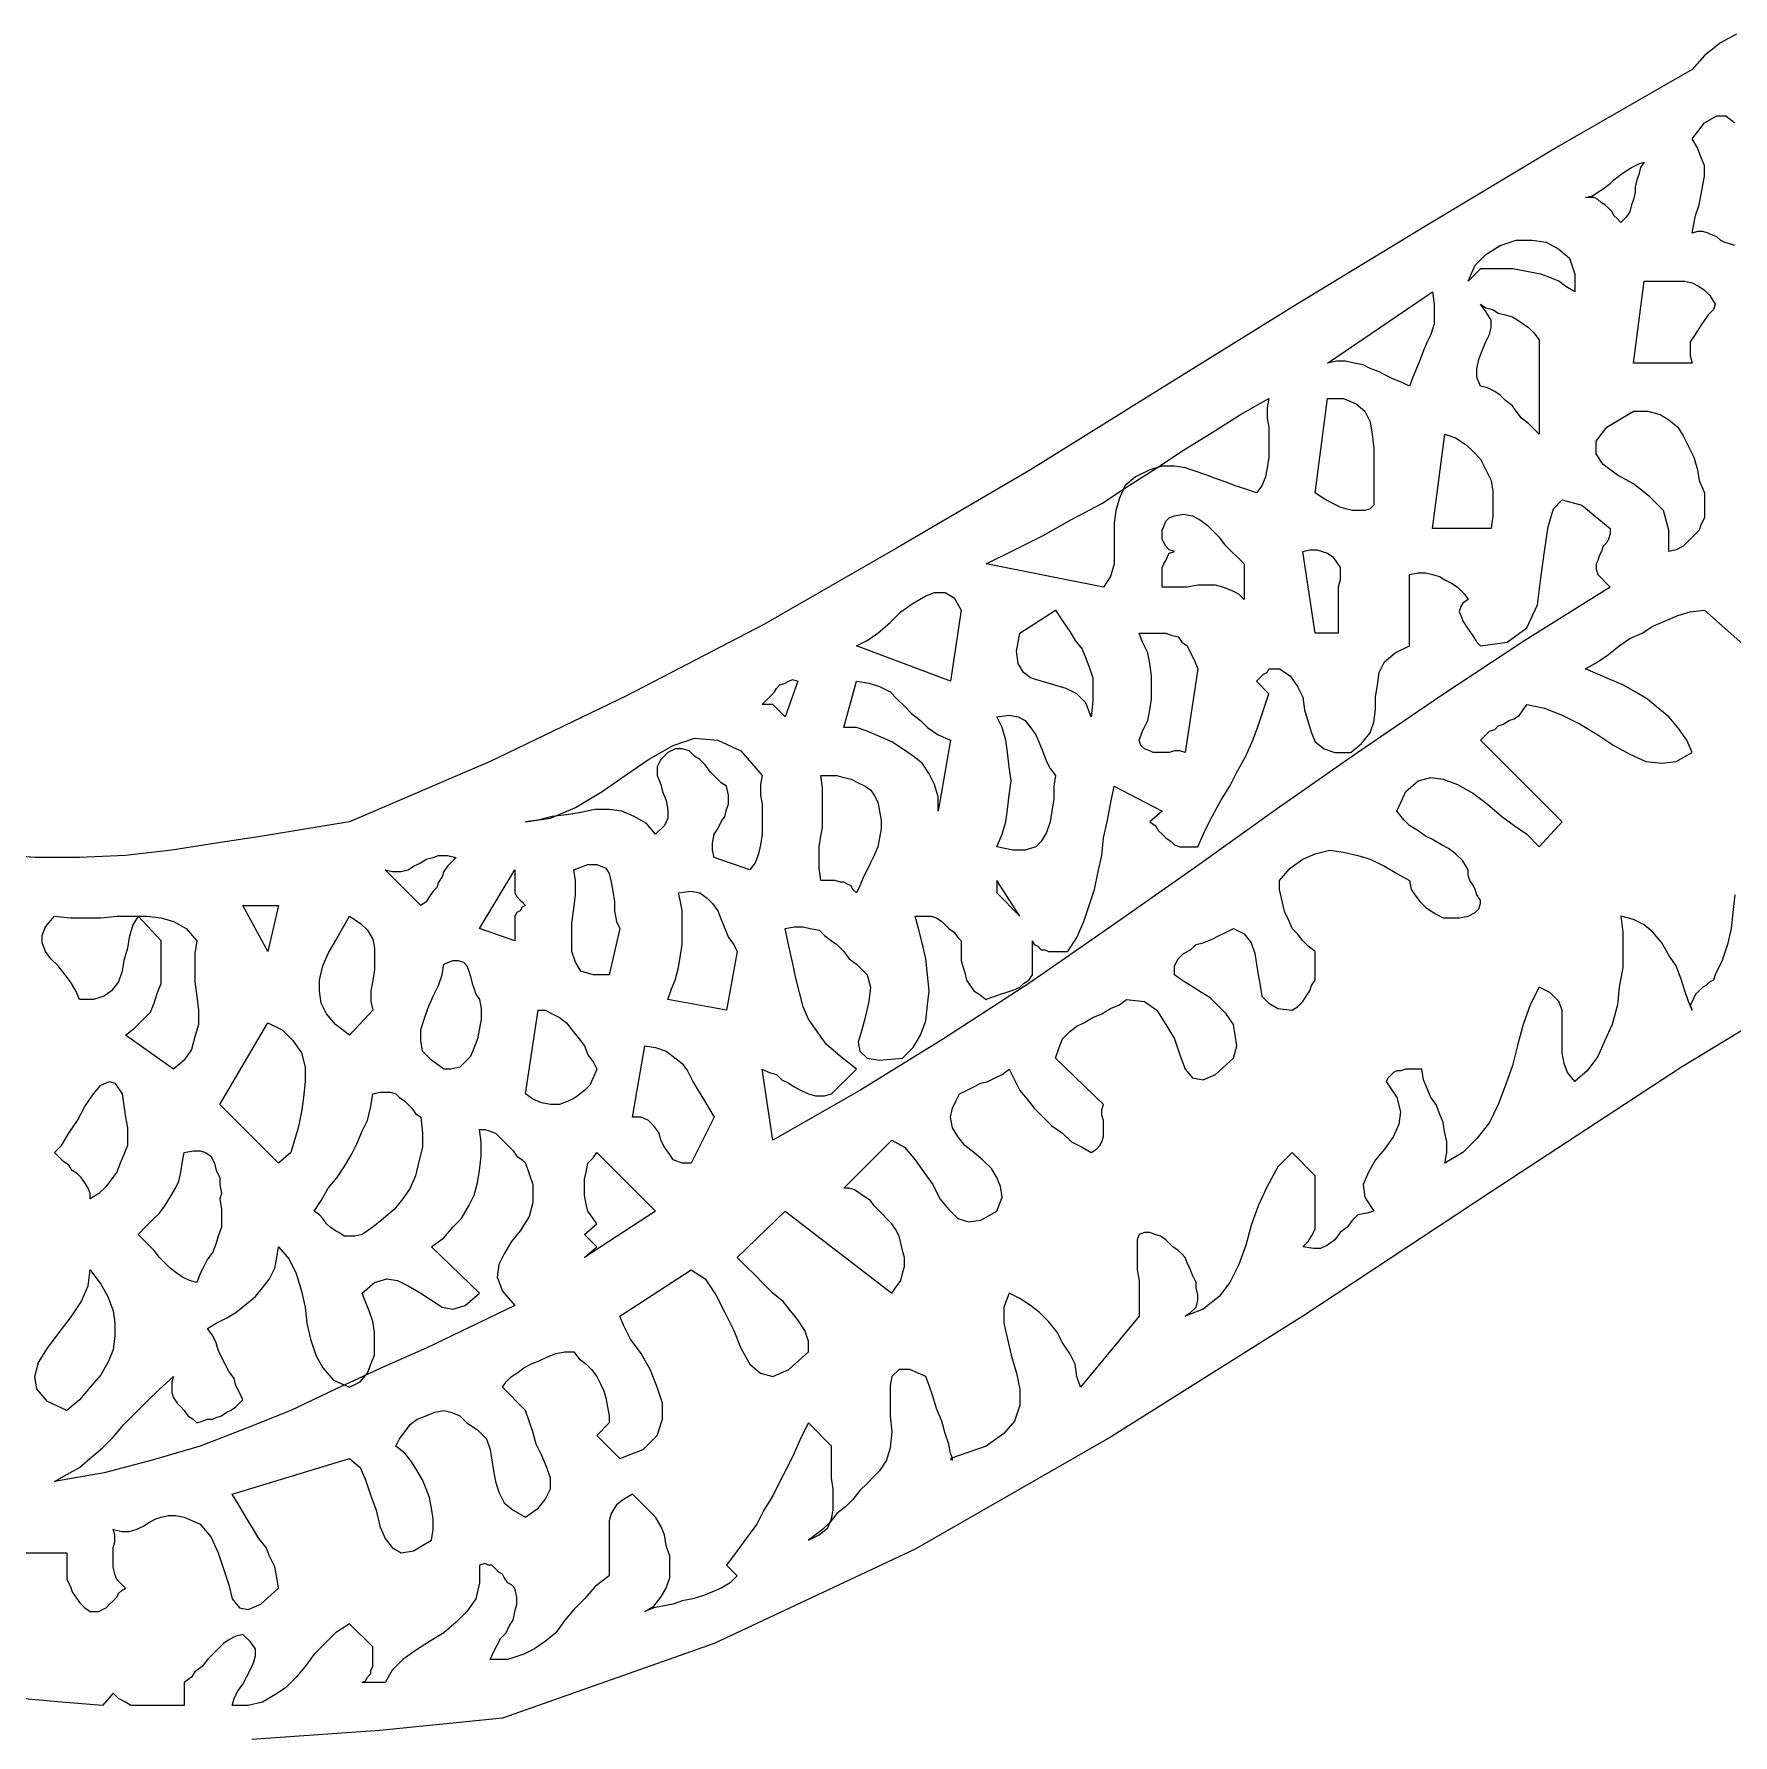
# Model space of a CAD drawing. Extents: x 0.04 to 7.22, y 0.03 to 7.73.
# Drawn here: x 2.306 to 3.261, y 1.764 to 2.721 of the extents above; entities that cross this region are included whole.
import ezdxf

# ---------------------------------------------------------------- set-up
doc = ezdxf.new("R2010")
doc.units = 0
doc.layers.add('1', color=7, linetype='Continuous')

msp = doc.modelspace()

# ---------------------------------------------------------------- linework, layer by layer
msp.add_lwpolyline([(3.937, 1.742), (3.951, 1.771), (3.963, 1.801), (3.973, 1.831), (3.982, 1.862), (3.989, 1.894), (3.995, 1.927), (4, 1.959), (4.003, 1.992), (4.006, 2.026), (3.688, 2.35), (3.567, 2.314), (3.452, 2.266), (3.341, 2.206), (3.232, 2.14), (3.125, 2.07), (3.019, 2), (2.911, 1.932), (2.801, 1.869), (2.688, 1.816), (2.569, 1.774), (2.5, 1.767), (2.428, 1.762)])
at = {"layer": '1'}
for points in [[(3.263, 2.721), (3.254, 2.716), (3.245, 2.709), (3.238, 2.701), (3.163, 2.658), (3.088, 2.613), (3.014, 2.568), (2.94, 2.522), (2.866, 2.476), (2.791, 2.432), (2.716, 2.389), (2.639, 2.349), (2.562, 2.312), (2.483, 2.278), (2.459, 2.274), (2.434, 2.27), (2.408, 2.266), (2.383, 2.262), (2.357, 2.259), (2.331, 2.258), (2.306, 2.258), (2.281, 2.26)], [(3.262, 2.602), (3.259, 2.603), (3.256, 2.604), (3.254, 2.605), (3.252, 2.607), (3.249, 2.608), (3.247, 2.609), (3.244, 2.61), (3.241, 2.61), (3.238, 2.609), (3.239, 2.614), (3.24, 2.619), (3.242, 2.625), (3.243, 2.63), (3.244, 2.636), (3.245, 2.641), (3.245, 2.647), (3.243, 2.652), (3.241, 2.657), (3.238, 2.662), (3.245, 2.671), (3.252, 2.675), (3.257, 2.675), (3.262, 2.671)], [(3.211, 2.649), (3.209, 2.646), (3.208, 2.642), (3.207, 2.639), (3.206, 2.635), (3.206, 2.632), (3.205, 2.628), (3.204, 2.625), (3.203, 2.621), (3.201, 2.618), (3.198, 2.615), (3.196, 2.617), (3.194, 2.619), (3.193, 2.621), (3.191, 2.623), (3.189, 2.625), (3.187, 2.626), (3.185, 2.628), (3.183, 2.629), (3.181, 2.629), (3.178, 2.629), (3.182, 2.63), (3.185, 2.632), (3.188, 2.634), (3.192, 2.637), (3.194, 2.639), (3.198, 2.642), (3.201, 2.644), (3.204, 2.646), (3.208, 2.648), (3.211, 2.649)], [(3.172, 2.576), (3.167, 2.579), (3.163, 2.582), (3.158, 2.584), (3.153, 2.586), (3.147, 2.587), (3.142, 2.588), (3.137, 2.589), (3.131, 2.589), (3.125, 2.589), (3.119, 2.589), (3.112, 2.582), (3.116, 2.591), (3.122, 2.597), (3.13, 2.602), (3.139, 2.605), (3.148, 2.605), (3.156, 2.604), (3.163, 2.6), (3.169, 2.595), (3.172, 2.586), (3.172, 2.576)], [(3.079, 2.523), (3.075, 2.525), (3.07, 2.527), (3.066, 2.529), (3.062, 2.531), (3.057, 2.533), (3.053, 2.535), (3.048, 2.536), (3.043, 2.537), (3.038, 2.537), (3.033, 2.536), (3.092, 2.576), (3.093, 2.569), (3.093, 2.563), (3.093, 2.558), (3.091, 2.552), (3.089, 2.548), (3.087, 2.543), (3.085, 2.538), (3.083, 2.533), (3.081, 2.528), (3.079, 2.523)], [(3.251, 2.569), (3.25, 2.566), (3.247, 2.563), (3.245, 2.56), (3.243, 2.557), (3.241, 2.554), (3.239, 2.551), (3.237, 2.548), (3.237, 2.544), (3.237, 2.54), (3.238, 2.536), (3.205, 2.536), (3.211, 2.582), (3.216, 2.582), (3.221, 2.582), (3.225, 2.582), (3.23, 2.582), (3.234, 2.582), (3.238, 2.581), (3.242, 2.579), (3.245, 2.577), (3.248, 2.574), (3.251, 2.569)], [(3.152, 2.549), (3.152, 2.496), (3.149, 2.499), (3.146, 2.502), (3.142, 2.505), (3.139, 2.509), (3.137, 2.512), (3.133, 2.515), (3.13, 2.518), (3.127, 2.52), (3.123, 2.522), (3.119, 2.523), (3.117, 2.528), (3.117, 2.533), (3.118, 2.538), (3.12, 2.543), (3.122, 2.548), (3.124, 2.552), (3.125, 2.556), (3.125, 2.56), (3.122, 2.565), (3.119, 2.569), (3.122, 2.567), (3.126, 2.566), (3.129, 2.564), (3.133, 2.563), (3.137, 2.562), (3.14, 2.56), (3.143, 2.558), (3.146, 2.556), (3.149, 2.553), (3.152, 2.549)], [(2.993, 2.463), (2.987, 2.465), (2.981, 2.467), (2.976, 2.469), (2.97, 2.471), (2.965, 2.473), (2.959, 2.475), (2.953, 2.477), (2.947, 2.478), (2.94, 2.478), (2.933, 2.476), (2.925, 2.472), (2.919, 2.467), (2.916, 2.46), (2.914, 2.453), (2.913, 2.446), (2.913, 2.438), (2.913, 2.43), (2.913, 2.423), (2.911, 2.416), (2.907, 2.41), (2.841, 2.423), (2.857, 2.431), (2.873, 2.439), (2.889, 2.448), (2.906, 2.457), (2.921, 2.467), (2.937, 2.477), (2.952, 2.487), (2.968, 2.497), (2.984, 2.507), (3, 2.516), (2.999, 2.511), (2.999, 2.505), (3, 2.5), (3, 2.494), (3, 2.488), (3, 2.483), (2.999, 2.477), (2.998, 2.472), (2.996, 2.467), (2.993, 2.463)], [(3.059, 2.456), (3.057, 2.454), (3.054, 2.453), (3.05, 2.453), (3.047, 2.453), (3.043, 2.454), (3.04, 2.455), (3.036, 2.457), (3.032, 2.459), (3.029, 2.461), (3.026, 2.463), (3.033, 2.516), (3.042, 2.516), (3.049, 2.513), (3.054, 2.509), (3.057, 2.503), (3.058, 2.496), (3.059, 2.488), (3.059, 2.48), (3.059, 2.471), (3.059, 2.463), (3.059, 2.456)], [(3.245, 2.463), (3.245, 2.458), (3.245, 2.454), (3.245, 2.449), (3.243, 2.445), (3.242, 2.442), (3.239, 2.439), (3.236, 2.436), (3.233, 2.433), (3.229, 2.431), (3.225, 2.43), (3.225, 2.442), (3.222, 2.453), (3.214, 2.461), (3.205, 2.468), (3.196, 2.473), (3.188, 2.479), (3.184, 2.485), (3.184, 2.492), (3.19, 2.5), (3.205, 2.509), (3.213, 2.509), (3.22, 2.507), (3.225, 2.504), (3.23, 2.5), (3.233, 2.495), (3.236, 2.489), (3.239, 2.483), (3.241, 2.476), (3.242, 2.47), (3.245, 2.463)], [(3.125, 2.443), (3.092, 2.443), (3.099, 2.496), (3.105, 2.494), (3.111, 2.49), (3.115, 2.486), (3.119, 2.482), (3.122, 2.476), (3.125, 2.47), (3.126, 2.464), (3.126, 2.457), (3.126, 2.45), (3.125, 2.443)], [(3.192, 2.443), (3.192, 2.44), (3.191, 2.437), (3.19, 2.435), (3.188, 2.433), (3.187, 2.43), (3.186, 2.428), (3.185, 2.425), (3.184, 2.423), (3.184, 2.42), (3.185, 2.417), (3.192, 2.41), (3.144, 2.38), (3.097, 2.349), (3.05, 2.317), (3.004, 2.285), (2.958, 2.252), (2.911, 2.219), (2.865, 2.187), (2.817, 2.156), (2.77, 2.127), (2.721, 2.099), (2.715, 2.139), (2.719, 2.137), (2.723, 2.136), (2.726, 2.133), (2.73, 2.131), (2.733, 2.129), (2.737, 2.127), (2.741, 2.125), (2.745, 2.124), (2.75, 2.124), (2.754, 2.125), (2.768, 2.139), (2.759, 2.146), (2.751, 2.153), (2.746, 2.16), (2.741, 2.167), (2.738, 2.174), (2.736, 2.182), (2.734, 2.19), (2.732, 2.199), (2.73, 2.208), (2.728, 2.218), (2.733, 2.219), (2.738, 2.219), (2.742, 2.218), (2.747, 2.217), (2.75, 2.214), (2.754, 2.211), (2.757, 2.209), (2.761, 2.205), (2.764, 2.201), (2.768, 2.198), (2.774, 2.192), (2.776, 2.185), (2.775, 2.177), (2.773, 2.168), (2.771, 2.161), (2.769, 2.154), (2.77, 2.149), (2.774, 2.145), (2.781, 2.144), (2.794, 2.145), (2.8, 2.151), (2.804, 2.158), (2.807, 2.166), (2.808, 2.175), (2.809, 2.183), (2.808, 2.192), (2.807, 2.201), (2.805, 2.21), (2.803, 2.218), (2.801, 2.225), (2.805, 2.225), (2.807, 2.225), (2.81, 2.225), (2.813, 2.224), (2.816, 2.222), (2.818, 2.22), (2.82, 2.218), (2.823, 2.216), (2.825, 2.213), (2.827, 2.211), (2.827, 2.207), (2.827, 2.204), (2.827, 2.2), (2.828, 2.196), (2.829, 2.193), (2.83, 2.189), (2.832, 2.186), (2.834, 2.183), (2.837, 2.181), (2.841, 2.178), (2.843, 2.179), (2.846, 2.18), (2.849, 2.181), (2.852, 2.182), (2.855, 2.183), (2.858, 2.184), (2.86, 2.185), (2.862, 2.187), (2.865, 2.189), (2.867, 2.192), (2.867, 2.211), (2.868, 2.209), (2.87, 2.208), (2.872, 2.206), (2.874, 2.206), (2.876, 2.205), (2.879, 2.205), (2.881, 2.205), (2.884, 2.205), (2.887, 2.205), (2.892, 2.213), (2.896, 2.222), (2.899, 2.231), (2.902, 2.24), (2.904, 2.25), (2.906, 2.259), (2.907, 2.269), (2.909, 2.278), (2.911, 2.288), (2.913, 2.298), (2.94, 2.284), (2.933, 2.278), (2.936, 2.276), (2.938, 2.273), (2.94, 2.271), (2.942, 2.269), (2.945, 2.267), (2.947, 2.265), (2.95, 2.264), (2.953, 2.264), (2.956, 2.264), (2.96, 2.264), (2.964, 2.273), (2.968, 2.281), (2.973, 2.29), (2.978, 2.298), (2.982, 2.306), (2.987, 2.315), (2.991, 2.324), (2.994, 2.332), (2.997, 2.341), (3, 2.35), (2.993, 2.357), (2.994, 2.358), (2.996, 2.36), (2.997, 2.361), (2.999, 2.362), (3, 2.364), (3.002, 2.364), (3.004, 2.364), (3.006, 2.364), (3.012, 2.36), (3.016, 2.354), (3.019, 2.348), (3.02, 2.341), (3.022, 2.334), (3.024, 2.328), (3.026, 2.323), (3.031, 2.319), (3.037, 2.317), (3.046, 2.317), (3.052, 2.322), (3.057, 2.328), (3.059, 2.334), (3.06, 2.341), (3.06, 2.348), (3.061, 2.355), (3.062, 2.362), (3.065, 2.368), (3.071, 2.373), (3.079, 2.377), (3.079, 2.417), (3.084, 2.418), (3.088, 2.418), (3.092, 2.417), (3.096, 2.416), (3.099, 2.414), (3.103, 2.412), (3.106, 2.41), (3.108, 2.408), (3.11, 2.406), (3.112, 2.403), (3.109, 2.401), (3.108, 2.399), (3.107, 2.396), (3.108, 2.394), (3.109, 2.391), (3.111, 2.388), (3.113, 2.385), (3.115, 2.382), (3.117, 2.379), (3.119, 2.377), (3.134, 2.379), (3.145, 2.387), (3.151, 2.4), (3.153, 2.415), (3.155, 2.43), (3.157, 2.444), (3.16, 2.454), (3.165, 2.459), (3.176, 2.456), (3.192, 2.443)], [(2.986, 2.423), (2.986, 2.403), (2.983, 2.406), (2.979, 2.408), (2.974, 2.41), (2.97, 2.411), (2.965, 2.411), (2.96, 2.411), (2.954, 2.41), (2.949, 2.41), (2.944, 2.41), (2.94, 2.41), (2.94, 2.413), (2.94, 2.416), (2.94, 2.418), (2.94, 2.421), (2.941, 2.423), (2.942, 2.425), (2.943, 2.427), (2.944, 2.429), (2.947, 2.43), (2.944, 2.431), (2.942, 2.433), (2.941, 2.435), (2.94, 2.437), (2.94, 2.44), (2.94, 2.442), (2.941, 2.444), (2.942, 2.447), (2.944, 2.449), (2.947, 2.45), (2.952, 2.451), (2.957, 2.45), (2.961, 2.448), (2.965, 2.445), (2.968, 2.442), (2.972, 2.438), (2.975, 2.434), (2.979, 2.43), (2.983, 2.426), (2.986, 2.423)], [(3.039, 2.41), (3.039, 2.384), (3.026, 2.384), (3.019, 2.43), (3.023, 2.431), (3.027, 2.431), (3.03, 2.43), (3.033, 2.429), (3.036, 2.427), (3.038, 2.424), (3.04, 2.421), (3.04, 2.418), (3.04, 2.414), (3.039, 2.41)], [(2.827, 2.397), (2.821, 2.357), (2.768, 2.377), (2.774, 2.38), (2.78, 2.384), (2.787, 2.39), (2.793, 2.396), (2.8, 2.401), (2.807, 2.405), (2.812, 2.407), (2.818, 2.407), (2.823, 2.404), (2.827, 2.397)], [(2.284, 1.867), (2.324, 1.867), (2.324, 1.863), (2.324, 1.859), (2.324, 1.855), (2.324, 1.852), (2.326, 1.848), (2.327, 1.845), (2.329, 1.842), (2.331, 1.839), (2.334, 1.836), (2.337, 1.834), (2.34, 1.834), (2.342, 1.834), (2.344, 1.835), (2.346, 1.836), (2.348, 1.838), (2.35, 1.84), (2.352, 1.842), (2.353, 1.844), (2.355, 1.846), (2.357, 1.847), (2.354, 1.85), (2.352, 1.852), (2.351, 1.855), (2.35, 1.859), (2.35, 1.862), (2.35, 1.866), (2.35, 1.87), (2.351, 1.873), (2.351, 1.877), (2.35, 1.88), (2.355, 1.879), (2.359, 1.879), (2.363, 1.88), (2.367, 1.882), (2.37, 1.884), (2.374, 1.886), (2.377, 1.887), (2.381, 1.888), (2.385, 1.888), (2.39, 1.887), (2.399, 1.883), (2.405, 1.876), (2.409, 1.867), (2.412, 1.858), (2.415, 1.849), (2.417, 1.841), (2.421, 1.836), (2.426, 1.835), (2.433, 1.838), (2.443, 1.847), (2.442, 1.853), (2.441, 1.859), (2.438, 1.865), (2.436, 1.87), (2.432, 1.875), (2.429, 1.88), (2.426, 1.885), (2.423, 1.89), (2.42, 1.895), (2.417, 1.9), (2.483, 1.92), (2.489, 1.915), (2.492, 1.908), (2.495, 1.899), (2.498, 1.891), (2.5, 1.882), (2.503, 1.875), (2.507, 1.87), (2.512, 1.867), (2.519, 1.868), (2.529, 1.874), (2.53, 1.88), (2.53, 1.886), (2.529, 1.892), (2.528, 1.898), (2.526, 1.903), (2.524, 1.908), (2.521, 1.913), (2.518, 1.918), (2.514, 1.923), (2.509, 1.927), (2.511, 1.931), (2.514, 1.935), (2.517, 1.939), (2.521, 1.942), (2.526, 1.944), (2.531, 1.946), (2.536, 1.947), (2.54, 1.946), (2.545, 1.944), (2.549, 1.94), (2.555, 1.936), (2.56, 1.931), (2.562, 1.925), (2.563, 1.919), (2.564, 1.913), (2.565, 1.907), (2.567, 1.901), (2.57, 1.895), (2.575, 1.891), (2.582, 1.887), (2.589, 1.892), (2.593, 1.897), (2.596, 1.903), (2.596, 1.909), (2.594, 1.915), (2.591, 1.922), (2.588, 1.928), (2.586, 1.935), (2.584, 1.941), (2.582, 1.947), (2.569, 1.96), (2.571, 1.963), (2.574, 1.966), (2.577, 1.968), (2.581, 1.971), (2.585, 1.973), (2.59, 1.975), (2.594, 1.977), (2.599, 1.979), (2.604, 1.98), (2.609, 1.98), (2.612, 1.976), (2.616, 1.973), (2.619, 1.97), (2.622, 1.966), (2.624, 1.962), (2.626, 1.958), (2.627, 1.954), (2.628, 1.949), (2.629, 1.944), (2.629, 1.94), (2.622, 1.933), (2.635, 1.92), (2.648, 1.925), (2.656, 1.933), (2.659, 1.942), (2.659, 1.951), (2.656, 1.96), (2.652, 1.97), (2.647, 1.979), (2.641, 1.987), (2.637, 1.995), (2.635, 2), (2.675, 2.026), (2.683, 2.021), (2.689, 2.012), (2.694, 2.002), (2.699, 1.992), (2.703, 1.982), (2.708, 1.973), (2.714, 1.968), (2.721, 1.966), (2.73, 1.97), (2.741, 1.98), (2.741, 1.986), (2.739, 1.992), (2.735, 1.998), (2.731, 2.003), (2.727, 2.008), (2.721, 2.013), (2.716, 2.018), (2.711, 2.023), (2.706, 2.028), (2.701, 2.033), (2.728, 2.059), (2.788, 2.013), (2.79, 2.016), (2.793, 2.02), (2.794, 2.024), (2.795, 2.028), (2.795, 2.033), (2.794, 2.037), (2.793, 2.041), (2.792, 2.045), (2.79, 2.049), (2.788, 2.052), (2.785, 2.055), (2.783, 2.057), (2.78, 2.06), (2.778, 2.062), (2.776, 2.065), (2.773, 2.067), (2.77, 2.069), (2.767, 2.071), (2.764, 2.072), (2.761, 2.072), (2.788, 2.099), (2.795, 2.095), (2.801, 2.088), (2.806, 2.081), (2.811, 2.074), (2.815, 2.066), (2.82, 2.06), (2.825, 2.055), (2.831, 2.053), (2.838, 2.054), (2.847, 2.059), (2.85, 2.067), (2.849, 2.073), (2.847, 2.078), (2.844, 2.083), (2.839, 2.088), (2.834, 2.092), (2.829, 2.096), (2.825, 2.101), (2.822, 2.106), (2.821, 2.112), (2.822, 2.117), (2.824, 2.121), (2.826, 2.125), (2.83, 2.127), (2.834, 2.129), (2.838, 2.131), (2.842, 2.132), (2.846, 2.134), (2.85, 2.136), (2.854, 2.139), (2.857, 2.133), (2.86, 2.127), (2.864, 2.122), (2.868, 2.117), (2.873, 2.112), (2.878, 2.107), (2.884, 2.103), (2.889, 2.098), (2.895, 2.095), (2.9, 2.092), (2.903, 2.094), (2.905, 2.096), (2.906, 2.098), (2.907, 2.101), (2.907, 2.104), (2.907, 2.107), (2.907, 2.11), (2.906, 2.113), (2.906, 2.116), (2.907, 2.119), (2.88, 2.145), (2.882, 2.151), (2.884, 2.156), (2.888, 2.16), (2.892, 2.163), (2.896, 2.165), (2.901, 2.168), (2.906, 2.17), (2.911, 2.173), (2.916, 2.175), (2.92, 2.178), (2.93, 2.177), (2.937, 2.172), (2.942, 2.164), (2.947, 2.156), (2.95, 2.147), (2.953, 2.139), (2.957, 2.134), (2.963, 2.133), (2.97, 2.136), (2.98, 2.145), (2.982, 2.152), (2.981, 2.158), (2.98, 2.164), (2.976, 2.17), (2.972, 2.174), (2.967, 2.179), (2.962, 2.182), (2.956, 2.186), (2.951, 2.189), (2.947, 2.192), (2.947, 2.197), (2.949, 2.201), (2.952, 2.204), (2.956, 2.206), (2.959, 2.209), (2.963, 2.21), (2.968, 2.212), (2.972, 2.214), (2.976, 2.216), (2.98, 2.218), (2.986, 2.215), (2.99, 2.21), (2.992, 2.204), (2.993, 2.198), (2.994, 2.192), (2.995, 2.186), (2.996, 2.18), (3, 2.176), (3.005, 2.173), (3.013, 2.172), (3.016, 2.174), (3.019, 2.177), (3.021, 2.18), (3.023, 2.183), (3.024, 2.186), (3.026, 2.189), (3.026, 2.193), (3.026, 2.197), (3.026, 2.201), (3.026, 2.205), (3.022, 2.208), (3.019, 2.211), (3.016, 2.215), (3.013, 2.218), (3.011, 2.223), (3.009, 2.227), (3.008, 2.231), (3.007, 2.235), (3.006, 2.24), (3.006, 2.245), (3.012, 2.252), (3.019, 2.257), (3.026, 2.26), (3.034, 2.262), (3.042, 2.261), (3.05, 2.259), (3.057, 2.257), (3.065, 2.253), (3.072, 2.249), (3.079, 2.245), (3.08, 2.24), (3.082, 2.237), (3.085, 2.233), (3.088, 2.23), (3.091, 2.228), (3.094, 2.226), (3.098, 2.224), (3.103, 2.224), (3.107, 2.224), (3.112, 2.225), (3.116, 2.227), (3.118, 2.229), (3.119, 2.232), (3.119, 2.234), (3.117, 2.237), (3.116, 2.24), (3.115, 2.242), (3.113, 2.245), (3.112, 2.248), (3.112, 2.251), (3.109, 2.256), (3.105, 2.26), (3.101, 2.263), (3.097, 2.265), (3.092, 2.268), (3.088, 2.27), (3.084, 2.273), (3.079, 2.276), (3.076, 2.279), (3.072, 2.284), (3.077, 2.295), (3.084, 2.301), (3.091, 2.303), (3.098, 2.302), (3.106, 2.299), (3.115, 2.294), (3.123, 2.288), (3.131, 2.281), (3.138, 2.276), (3.145, 2.271), (3.152, 2.264), (3.165, 2.278), (3.119, 2.324), (3.121, 2.326), (3.124, 2.329), (3.127, 2.33), (3.129, 2.332), (3.132, 2.333), (3.135, 2.335), (3.138, 2.336), (3.141, 2.338), (3.143, 2.341), (3.145, 2.344), (3.155, 2.342), (3.165, 2.338), (3.175, 2.333), (3.185, 2.327), (3.194, 2.321), (3.203, 2.316), (3.212, 2.312), (3.221, 2.311), (3.229, 2.312), (3.238, 2.317), (3.235, 2.324), (3.23, 2.331), (3.225, 2.337), (3.219, 2.342), (3.213, 2.347), (3.206, 2.351), (3.199, 2.355), (3.192, 2.358), (3.185, 2.361), (3.178, 2.364), (3.185, 2.368), (3.191, 2.372), (3.197, 2.377), (3.203, 2.381), (3.21, 2.384), (3.216, 2.388), (3.223, 2.391), (3.23, 2.394), (3.237, 2.396), (3.245, 2.397), (3.298, 2.35)], [(2.9, 2.337), (2.897, 2.345), (2.892, 2.35), (2.886, 2.353), (2.879, 2.355), (2.872, 2.357), (2.866, 2.359), (2.862, 2.362), (2.859, 2.367), (2.858, 2.374), (2.86, 2.384), (2.88, 2.397), (2.884, 2.391), (2.888, 2.385), (2.891, 2.38), (2.895, 2.375), (2.897, 2.37), (2.899, 2.365), (2.901, 2.359), (2.901, 2.353), (2.901, 2.346), (2.9, 2.337)], [(2.96, 2.364), (2.953, 2.317), (2.95, 2.318), (2.947, 2.318), (2.944, 2.317), (2.942, 2.317), (2.938, 2.317), (2.935, 2.317), (2.933, 2.318), (2.93, 2.319), (2.928, 2.321), (2.927, 2.324), (2.929, 2.329), (2.932, 2.335), (2.933, 2.341), (2.934, 2.347), (2.934, 2.354), (2.934, 2.36), (2.933, 2.367), (2.932, 2.373), (2.929, 2.379), (2.927, 2.384), (2.932, 2.384), (2.937, 2.384), (2.942, 2.384), (2.945, 2.383), (2.949, 2.382), (2.951, 2.379), (2.954, 2.377), (2.956, 2.373), (2.958, 2.369), (2.96, 2.364)], [(2.728, 2.337), (2.727, 2.338), (2.725, 2.34), (2.724, 2.341), (2.722, 2.343), (2.721, 2.344), (2.719, 2.344), (2.717, 2.344), (2.715, 2.344), (2.717, 2.346), (2.718, 2.347), (2.72, 2.349), (2.722, 2.351), (2.723, 2.353), (2.725, 2.355), (2.728, 2.356), (2.73, 2.357), (2.732, 2.358), (2.735, 2.357), (2.728, 2.337)], [(2.821, 2.324), (2.814, 2.284), (2.814, 2.292), (2.812, 2.299), (2.809, 2.305), (2.805, 2.311), (2.8, 2.315), (2.794, 2.319), (2.788, 2.323), (2.781, 2.326), (2.774, 2.329), (2.768, 2.331), (2.761, 2.331), (2.768, 2.357), (2.775, 2.356), (2.781, 2.354), (2.787, 2.351), (2.791, 2.347), (2.795, 2.343), (2.799, 2.339), (2.804, 2.335), (2.808, 2.331), (2.814, 2.327), (2.821, 2.324)], [(2.88, 2.304), (2.879, 2.298), (2.879, 2.291), (2.878, 2.284), (2.877, 2.278), (2.875, 2.272), (2.872, 2.267), (2.869, 2.264), (2.863, 2.262), (2.856, 2.262), (2.847, 2.264), (2.85, 2.271), (2.852, 2.278), (2.853, 2.285), (2.854, 2.293), (2.855, 2.301), (2.854, 2.309), (2.853, 2.317), (2.852, 2.324), (2.85, 2.331), (2.847, 2.337), (2.854, 2.338), (2.859, 2.337), (2.863, 2.335), (2.866, 2.331), (2.869, 2.327), (2.871, 2.322), (2.873, 2.317), (2.875, 2.312), (2.877, 2.308), (2.88, 2.304)], [(2.715, 2.304), (2.714, 2.299), (2.714, 2.293), (2.715, 2.288), (2.715, 2.282), (2.715, 2.276), (2.715, 2.271), (2.714, 2.265), (2.713, 2.26), (2.711, 2.255), (2.708, 2.251), (2.688, 2.258), (2.687, 2.262), (2.687, 2.266), (2.688, 2.271), (2.69, 2.274), (2.692, 2.278), (2.694, 2.281), (2.695, 2.285), (2.696, 2.288), (2.696, 2.293), (2.695, 2.298), (2.692, 2.3), (2.689, 2.303), (2.686, 2.306), (2.683, 2.31), (2.68, 2.313), (2.677, 2.315), (2.674, 2.318), (2.67, 2.319), (2.666, 2.319), (2.662, 2.317), (2.658, 2.313), (2.656, 2.309), (2.656, 2.304), (2.658, 2.299), (2.659, 2.295), (2.661, 2.29), (2.662, 2.285), (2.662, 2.28), (2.66, 2.276), (2.655, 2.271), (2.65, 2.277), (2.643, 2.281), (2.636, 2.284), (2.629, 2.285), (2.621, 2.285), (2.612, 2.283), (2.605, 2.282), (2.597, 2.281), (2.589, 2.279), (2.582, 2.278), (2.596, 2.28), (2.61, 2.286), (2.625, 2.295), (2.638, 2.304), (2.651, 2.313), (2.665, 2.321), (2.677, 2.325), (2.69, 2.324), (2.703, 2.318), (2.715, 2.304)], [(2.781, 2.284), (2.782, 2.279), (2.782, 2.274), (2.781, 2.269), (2.78, 2.264), (2.778, 2.259), (2.776, 2.255), (2.774, 2.251), (2.772, 2.247), (2.77, 2.242), (2.768, 2.238), (2.766, 2.24), (2.765, 2.242), (2.763, 2.243), (2.761, 2.244), (2.759, 2.244), (2.756, 2.245), (2.754, 2.245), (2.751, 2.245), (2.748, 2.245), (2.747, 2.252), (2.747, 2.259), (2.747, 2.264), (2.748, 2.27), (2.749, 2.275), (2.749, 2.28), (2.749, 2.285), (2.749, 2.29), (2.749, 2.297), (2.748, 2.304), (2.752, 2.304), (2.757, 2.304), (2.761, 2.303), (2.765, 2.302), (2.769, 2.3), (2.773, 2.298), (2.776, 2.296), (2.778, 2.293), (2.78, 2.289), (2.781, 2.284)], [(2.543, 2.258), (2.54, 2.255), (2.538, 2.253), (2.536, 2.25), (2.535, 2.247), (2.533, 2.244), (2.532, 2.241), (2.53, 2.239), (2.528, 2.236), (2.526, 2.233), (2.523, 2.231), (2.503, 2.251), (2.507, 2.25), (2.512, 2.25), (2.516, 2.251), (2.519, 2.253), (2.523, 2.255), (2.526, 2.257), (2.53, 2.258), (2.533, 2.259), (2.538, 2.259), (2.543, 2.258)], [(2.582, 2.231), (2.58, 2.23), (2.579, 2.228), (2.577, 2.227), (2.576, 2.225), (2.576, 2.223), (2.576, 2.22), (2.576, 2.217), (2.576, 2.214), (2.576, 2.211), (2.556, 2.218), (2.576, 2.251), (2.576, 2.248), (2.576, 2.245), (2.576, 2.243), (2.576, 2.24), (2.576, 2.238), (2.577, 2.236), (2.579, 2.234), (2.58, 2.233), (2.582, 2.231)], [(2.635, 2.218), (2.629, 2.192), (2.62, 2.192), (2.613, 2.194), (2.61, 2.199), (2.608, 2.205), (2.608, 2.212), (2.608, 2.221), (2.609, 2.229), (2.61, 2.237), (2.61, 2.245), (2.609, 2.251), (2.617, 2.254), (2.622, 2.254), (2.627, 2.252), (2.629, 2.249), (2.63, 2.244), (2.631, 2.239), (2.632, 2.233), (2.632, 2.228), (2.633, 2.222), (2.635, 2.218)], [(2.701, 2.205), (2.695, 2.172), (2.662, 2.178), (2.664, 2.184), (2.666, 2.189), (2.668, 2.196), (2.669, 2.203), (2.67, 2.209), (2.67, 2.216), (2.67, 2.222), (2.67, 2.228), (2.669, 2.233), (2.668, 2.238), (2.675, 2.239), (2.68, 2.238), (2.684, 2.235), (2.687, 2.232), (2.69, 2.228), (2.692, 2.223), (2.694, 2.218), (2.696, 2.213), (2.699, 2.209), (2.701, 2.205)], [(2.86, 2.225), (2.847, 2.245), (2.847, 2.238), (2.86, 2.225)], [(3.262, 2.237), (3.261, 2.227), (3.26, 2.218), (3.258, 2.209), (3.255, 2.2), (3.251, 2.192), (3.25, 2.189), (3.248, 2.188), (3.246, 2.186), (3.244, 2.185), (3.242, 2.183), (3.24, 2.181), (3.239, 2.179), (3.238, 2.177), (3.237, 2.175), (3.238, 2.172), (3.236, 2.177), (3.234, 2.183), (3.232, 2.189), (3.229, 2.197), (3.225, 2.203), (3.221, 2.21), (3.216, 2.216), (3.211, 2.22), (3.205, 2.223), (3.198, 2.225), (3.199, 2.216), (3.199, 2.206), (3.199, 2.196), (3.197, 2.185), (3.196, 2.175), (3.193, 2.164), (3.189, 2.155), (3.185, 2.146), (3.179, 2.138), (3.172, 2.132), (3.168, 2.137), (3.166, 2.142), (3.165, 2.148), (3.165, 2.154), (3.165, 2.16), (3.165, 2.166), (3.165, 2.172), (3.163, 2.177), (3.158, 2.182), (3.152, 2.185), (3.147, 2.175), (3.143, 2.164), (3.14, 2.153), (3.137, 2.141), (3.133, 2.13), (3.129, 2.119), (3.124, 2.109), (3.117, 2.1), (3.109, 2.092), (3.099, 2.086), (3.1, 2.092), (3.1, 2.098), (3.099, 2.103), (3.098, 2.109), (3.096, 2.114), (3.094, 2.119), (3.091, 2.123), (3.089, 2.128), (3.087, 2.133), (3.086, 2.139), (3.083, 2.139), (3.08, 2.139), (3.077, 2.139), (3.074, 2.138), (3.072, 2.138), (3.07, 2.137), (3.069, 2.136), (3.067, 2.134), (3.066, 2.132), (3.072, 2.123), (3.074, 2.115), (3.073, 2.108), (3.07, 2.101), (3.065, 2.094), (3.06, 2.088), (3.056, 2.081), (3.053, 2.074), (3.054, 2.067), (3.059, 2.059), (3.055, 2.058), (3.05, 2.057), (3.047, 2.054), (3.044, 2.05), (3.04, 2.047), (3.037, 2.043), (3.033, 2.04), (3.029, 2.038), (3.025, 2.038), (3.019, 2.039), (3.022, 2.042), (3.024, 2.045), (3.026, 2.049), (3.026, 2.053), (3.026, 2.057), (3.026, 2.062), (3.026, 2.066), (3.026, 2.071), (3.026, 2.075), (3.026, 2.079), (3.013, 2.092), (3.005, 2.084), (2.999, 2.073), (2.994, 2.062), (2.99, 2.051), (2.987, 2.04), (2.983, 2.029), (2.978, 2.019), (2.972, 2.011), (2.963, 2.004), (2.953, 2), (2.956, 2.002), (2.959, 2.005), (2.96, 2.009), (2.96, 2.012), (2.959, 2.016), (2.959, 2.019), (2.957, 2.023), (2.956, 2.026), (2.954, 2.03), (2.953, 2.033), (2.951, 2.035), (2.949, 2.037), (2.946, 2.039), (2.944, 2.041), (2.942, 2.043), (2.939, 2.045), (2.936, 2.046), (2.933, 2.047), (2.93, 2.047), (2.927, 2.046), (2.926, 2.043), (2.926, 2.039), (2.926, 2.035), (2.926, 2.031), (2.926, 2.026), (2.927, 2.02), (2.927, 2.015), (2.927, 2.01), (2.927, 2.004), (2.927, 2), (2.894, 1.96), (2.892, 1.966), (2.891, 1.973), (2.888, 1.979), (2.884, 1.985), (2.881, 1.991), (2.876, 1.997), (2.871, 2.002), (2.866, 2.006), (2.86, 2.01), (2.854, 2.013), (2.851, 2.005), (2.851, 1.996), (2.853, 1.987), (2.855, 1.978), (2.858, 1.968), (2.86, 1.959), (2.86, 1.95), (2.857, 1.941), (2.851, 1.934), (2.841, 1.927), (2.821, 1.92), (2.822, 1.919), (2.822, 1.92), (2.821, 1.923), (2.82, 1.928), (2.818, 1.934), (2.816, 1.941), (2.813, 1.948), (2.811, 1.955), (2.809, 1.961), (2.807, 1.966), (2.798, 1.97), (2.792, 1.97), (2.788, 1.966), (2.787, 1.961), (2.787, 1.953), (2.787, 1.944), (2.788, 1.935), (2.787, 1.926), (2.785, 1.919), (2.781, 1.913), (2.778, 1.91), (2.774, 1.906), (2.77, 1.902), (2.766, 1.897), (2.762, 1.893), (2.757, 1.889), (2.753, 1.884), (2.749, 1.88), (2.745, 1.877), (2.741, 1.874), (2.747, 1.877), (2.752, 1.881), (2.754, 1.886), (2.755, 1.891), (2.755, 1.897), (2.755, 1.903), (2.754, 1.909), (2.754, 1.915), (2.754, 1.921), (2.754, 1.927), (2.741, 1.94), (2.737, 1.932), (2.733, 1.923), (2.729, 1.915), (2.725, 1.907), (2.721, 1.899), (2.716, 1.891), (2.712, 1.883), (2.706, 1.875), (2.701, 1.868), (2.695, 1.86), (2.701, 1.854), (2.697, 1.85), (2.692, 1.847), (2.687, 1.845), (2.682, 1.843), (2.676, 1.841), (2.67, 1.84), (2.665, 1.838), (2.659, 1.837), (2.654, 1.836), (2.649, 1.834), (2.654, 1.837), (2.658, 1.842), (2.661, 1.847), (2.663, 1.853), (2.663, 1.859), (2.663, 1.865), (2.661, 1.871), (2.66, 1.877), (2.658, 1.882), (2.655, 1.887), (2.642, 1.9), (2.637, 1.897), (2.633, 1.894), (2.63, 1.889), (2.629, 1.885), (2.629, 1.88), (2.629, 1.875), (2.629, 1.869), (2.629, 1.864), (2.629, 1.859), (2.629, 1.854), (2.621, 1.848), (2.615, 1.841), (2.609, 1.835), (2.604, 1.829), (2.599, 1.822), (2.593, 1.817), (2.587, 1.813), (2.581, 1.81), (2.572, 1.807), (2.562, 1.807), (2.564, 1.811), (2.566, 1.815), (2.568, 1.819), (2.571, 1.822), (2.573, 1.826), (2.575, 1.829), (2.576, 1.834), (2.577, 1.838), (2.577, 1.842), (2.576, 1.847), (2.574, 1.849), (2.572, 1.85), (2.57, 1.853), (2.569, 1.855), (2.567, 1.856), (2.565, 1.858), (2.563, 1.86), (2.561, 1.86), (2.559, 1.861), (2.556, 1.86), (2.556, 1.85), (2.554, 1.841), (2.549, 1.834), (2.543, 1.828), (2.536, 1.822), (2.528, 1.817), (2.52, 1.812), (2.513, 1.807), (2.507, 1.801), (2.503, 1.794), (2.49, 1.794), (2.492, 1.795), (2.493, 1.797), (2.495, 1.799), (2.495, 1.801), (2.496, 1.803), (2.496, 1.806), (2.496, 1.808), (2.496, 1.811), (2.496, 1.814), (2.483, 1.827), (2.475, 1.822), (2.469, 1.816), (2.463, 1.81), (2.458, 1.803), (2.453, 1.797), (2.447, 1.791), (2.441, 1.787), (2.434, 1.783), (2.426, 1.781), (2.417, 1.781), (2.418, 1.785), (2.42, 1.789), (2.423, 1.793), (2.425, 1.797), (2.427, 1.801), (2.429, 1.805), (2.43, 1.809), (2.43, 1.813), (2.427, 1.817), (2.423, 1.821), (2.419, 1.82), (2.415, 1.818), (2.412, 1.816), (2.409, 1.813), (2.406, 1.81), (2.403, 1.807), (2.4, 1.803), (2.396, 1.8), (2.394, 1.797), (2.39, 1.794), (2.39, 1.781), (2.386, 1.781), (2.382, 1.781), (2.377, 1.781), (2.373, 1.781), (2.369, 1.781), (2.365, 1.781), (2.36, 1.781), (2.357, 1.783), (2.353, 1.785), (2.35, 1.788), (2.344, 1.781), (2.321, 1.783), (2.298, 1.785)], [(2.437, 2.205), (2.423, 2.231), (2.443, 2.231), (2.437, 2.205)], [(2.397, 2.211), (2.396, 2.204), (2.396, 2.196), (2.396, 2.188), (2.397, 2.18), (2.398, 2.172), (2.398, 2.164), (2.396, 2.157), (2.394, 2.15), (2.39, 2.144), (2.384, 2.139), (2.357, 2.158), (2.362, 2.162), (2.367, 2.167), (2.371, 2.171), (2.373, 2.176), (2.375, 2.182), (2.377, 2.187), (2.377, 2.193), (2.377, 2.199), (2.377, 2.205), (2.377, 2.211), (2.364, 2.225), (2.361, 2.22), (2.359, 2.213), (2.358, 2.207), (2.356, 2.2), (2.355, 2.194), (2.353, 2.188), (2.349, 2.183), (2.345, 2.18), (2.339, 2.178), (2.331, 2.178), (2.329, 2.183), (2.326, 2.188), (2.323, 2.192), (2.319, 2.197), (2.315, 2.201), (2.312, 2.205), (2.31, 2.21), (2.31, 2.214), (2.312, 2.219), (2.317, 2.225), (2.326, 2.224), (2.334, 2.224), (2.343, 2.224), (2.352, 2.225), (2.36, 2.225), (2.369, 2.225), (2.377, 2.224), (2.384, 2.222), (2.391, 2.218), (2.397, 2.211)], [(2.496, 2.172), (2.483, 2.158), (2.475, 2.164), (2.47, 2.17), (2.467, 2.176), (2.466, 2.183), (2.466, 2.189), (2.468, 2.197), (2.471, 2.204), (2.475, 2.211), (2.479, 2.218), (2.483, 2.225), (2.489, 2.221), (2.493, 2.217), (2.496, 2.212), (2.497, 2.207), (2.497, 2.201), (2.497, 2.195), (2.496, 2.189), (2.495, 2.183), (2.495, 2.177), (2.496, 2.172)], [(2.556, 2.178), (2.557, 2.173), (2.557, 2.167), (2.556, 2.162), (2.555, 2.156), (2.553, 2.151), (2.551, 2.146), (2.548, 2.143), (2.545, 2.14), (2.54, 2.139), (2.536, 2.139), (2.529, 2.144), (2.524, 2.149), (2.523, 2.155), (2.523, 2.161), (2.525, 2.167), (2.527, 2.173), (2.53, 2.18), (2.533, 2.186), (2.535, 2.192), (2.536, 2.198), (2.541, 2.2), (2.544, 2.2), (2.547, 2.199), (2.549, 2.197), (2.55, 2.194), (2.551, 2.191), (2.552, 2.187), (2.553, 2.184), (2.554, 2.181), (2.556, 2.178)], [(2.622, 2.139), (2.62, 2.134), (2.618, 2.13), (2.615, 2.127), (2.61, 2.123), (2.606, 2.121), (2.601, 2.119), (2.596, 2.119), (2.591, 2.12), (2.586, 2.122), (2.582, 2.125), (2.589, 2.172), (2.593, 2.172), (2.597, 2.17), (2.601, 2.168), (2.605, 2.165), (2.608, 2.161), (2.612, 2.156), (2.615, 2.152), (2.617, 2.147), (2.62, 2.143), (2.622, 2.139)], [(2.45, 2.092), (2.443, 2.086), (2.41, 2.119), (2.437, 2.165), (2.445, 2.161), (2.451, 2.155), (2.456, 2.148), (2.458, 2.14), (2.458, 2.132), (2.457, 2.123), (2.456, 2.115), (2.454, 2.106), (2.452, 2.099), (2.45, 2.092)], [(2.688, 2.112), (2.675, 2.086), (2.67, 2.086), (2.665, 2.088), (2.663, 2.091), (2.66, 2.095), (2.658, 2.099), (2.657, 2.103), (2.654, 2.107), (2.651, 2.11), (2.647, 2.112), (2.642, 2.112), (2.649, 2.152), (2.655, 2.151), (2.661, 2.149), (2.665, 2.146), (2.67, 2.142), (2.673, 2.138), (2.676, 2.132), (2.679, 2.127), (2.682, 2.122), (2.685, 2.117), (2.688, 2.112)], [(2.357, 2.112), (2.358, 2.106), (2.358, 2.101), (2.358, 2.096), (2.356, 2.091), (2.354, 2.086), (2.352, 2.081), (2.349, 2.077), (2.346, 2.073), (2.342, 2.069), (2.337, 2.066), (2.337, 2.069), (2.336, 2.072), (2.334, 2.075), (2.332, 2.078), (2.33, 2.08), (2.327, 2.082), (2.325, 2.085), (2.322, 2.087), (2.319, 2.09), (2.317, 2.092), (2.321, 2.096), (2.325, 2.103), (2.33, 2.11), (2.334, 2.118), (2.339, 2.125), (2.343, 2.13), (2.348, 2.132), (2.351, 2.131), (2.355, 2.125), (2.357, 2.112)], [(2.523, 2.112), (2.524, 2.103), (2.524, 2.095), (2.522, 2.087), (2.52, 2.079), (2.517, 2.072), (2.513, 2.066), (2.508, 2.06), (2.502, 2.055), (2.496, 2.05), (2.49, 2.046), (2.486, 2.045), (2.483, 2.045), (2.48, 2.045), (2.477, 2.047), (2.475, 2.048), (2.472, 2.05), (2.47, 2.052), (2.468, 2.055), (2.466, 2.057), (2.463, 2.059), (2.467, 2.065), (2.471, 2.072), (2.476, 2.078), (2.48, 2.084), (2.484, 2.091), (2.487, 2.097), (2.49, 2.104), (2.493, 2.11), (2.495, 2.118), (2.496, 2.125), (2.5, 2.126), (2.503, 2.126), (2.506, 2.126), (2.509, 2.125), (2.511, 2.123), (2.514, 2.121), (2.516, 2.119), (2.518, 2.117), (2.52, 2.114), (2.523, 2.112)], [(2.582, 2.086), (2.586, 2.074), (2.586, 2.064), (2.584, 2.056), (2.579, 2.048), (2.574, 2.042), (2.57, 2.035), (2.567, 2.029), (2.566, 2.022), (2.569, 2.014), (2.576, 2.006), (2.551, 1.994), (2.526, 1.982), (2.501, 1.971), (2.475, 1.959), (2.45, 1.947), (2.425, 1.937), (2.399, 1.927), (2.372, 1.919), (2.345, 1.912), (2.317, 1.907), (2.324, 1.911), (2.331, 1.915), (2.338, 1.921), (2.344, 1.926), (2.35, 1.932), (2.356, 1.939), (2.362, 1.945), (2.369, 1.952), (2.376, 1.959), (2.384, 1.966), (2.383, 1.963), (2.383, 1.96), (2.383, 1.957), (2.384, 1.954), (2.386, 1.951), (2.388, 1.949), (2.39, 1.947), (2.392, 1.944), (2.395, 1.942), (2.397, 1.94), (2.4, 1.941), (2.403, 1.942), (2.406, 1.942), (2.408, 1.943), (2.411, 1.944), (2.414, 1.946), (2.416, 1.947), (2.419, 1.949), (2.421, 1.951), (2.423, 1.953), (2.421, 1.957), (2.419, 1.961), (2.418, 1.965), (2.415, 1.969), (2.413, 1.973), (2.411, 1.977), (2.409, 1.981), (2.408, 1.985), (2.406, 1.989), (2.403, 1.993), (2.408, 1.996), (2.414, 1.999), (2.419, 2.002), (2.425, 2.007), (2.43, 2.011), (2.434, 2.016), (2.438, 2.021), (2.441, 2.027), (2.442, 2.033), (2.443, 2.039), (2.449, 2.032), (2.453, 2.024), (2.456, 2.014), (2.458, 2.005), (2.459, 1.996), (2.461, 1.987), (2.464, 1.978), (2.468, 1.971), (2.474, 1.964), (2.483, 1.96), (2.489, 1.963), (2.493, 1.968), (2.495, 1.973), (2.497, 1.978), (2.497, 1.985), (2.497, 1.991), (2.496, 1.997), (2.494, 2.003), (2.492, 2.008), (2.49, 2.013), (2.497, 2.019), (2.504, 2.021), (2.51, 2.02), (2.516, 2.017), (2.523, 2.013), (2.529, 2.009), (2.535, 2.005), (2.541, 2.004), (2.548, 2.006), (2.556, 2.013), (2.529, 2.039), (2.536, 2.044), (2.541, 2.05), (2.546, 2.055), (2.55, 2.062), (2.553, 2.068), (2.555, 2.075), (2.556, 2.082), (2.557, 2.09), (2.557, 2.098), (2.556, 2.105), (2.559, 2.105), (2.562, 2.104), (2.565, 2.103), (2.568, 2.1), (2.57, 2.098), (2.572, 2.096), (2.575, 2.093), (2.577, 2.09), (2.58, 2.088), (2.582, 2.086)], [(2.41, 2.066), (2.411, 2.06), (2.411, 2.055), (2.411, 2.05), (2.409, 2.045), (2.408, 2.041), (2.406, 2.036), (2.403, 2.032), (2.401, 2.028), (2.399, 2.024), (2.397, 2.019), (2.393, 2.02), (2.389, 2.022), (2.386, 2.024), (2.382, 2.027), (2.379, 2.03), (2.376, 2.033), (2.373, 2.037), (2.37, 2.04), (2.367, 2.043), (2.364, 2.046), (2.368, 2.05), (2.372, 2.054), (2.376, 2.058), (2.379, 2.062), (2.382, 2.067), (2.385, 2.072), (2.387, 2.076), (2.388, 2.081), (2.389, 2.087), (2.39, 2.092), (2.395, 2.093), (2.399, 2.093), (2.402, 2.092), (2.405, 2.09), (2.407, 2.086), (2.408, 2.082), (2.41, 2.078), (2.41, 2.074), (2.411, 2.069), (2.41, 2.066)], [(2.615, 2.033), (2.622, 2.039), (2.615, 2.046), (2.622, 2.052), (2.62, 2.055), (2.617, 2.059), (2.616, 2.063), (2.615, 2.068), (2.615, 2.072), (2.615, 2.077), (2.616, 2.081), (2.617, 2.086), (2.62, 2.089), (2.622, 2.092), (2.655, 2.059), (2.615, 2.033)], [(2.331, 1.953), (2.324, 1.947), (2.313, 1.952), (2.307, 1.959), (2.306, 1.966), (2.308, 1.974), (2.313, 1.982), (2.319, 1.99), (2.326, 1.999), (2.332, 2.008), (2.336, 2.017), (2.337, 2.026), (2.343, 2.018), (2.347, 2.011), (2.35, 2.003), (2.351, 1.996), (2.351, 1.989), (2.35, 1.981), (2.347, 1.974), (2.343, 1.967), (2.337, 1.96), (2.331, 1.953)]]:
    msp.add_lwpolyline(points, dxfattribs=at)

doc.saveas('drawing.dxf')
